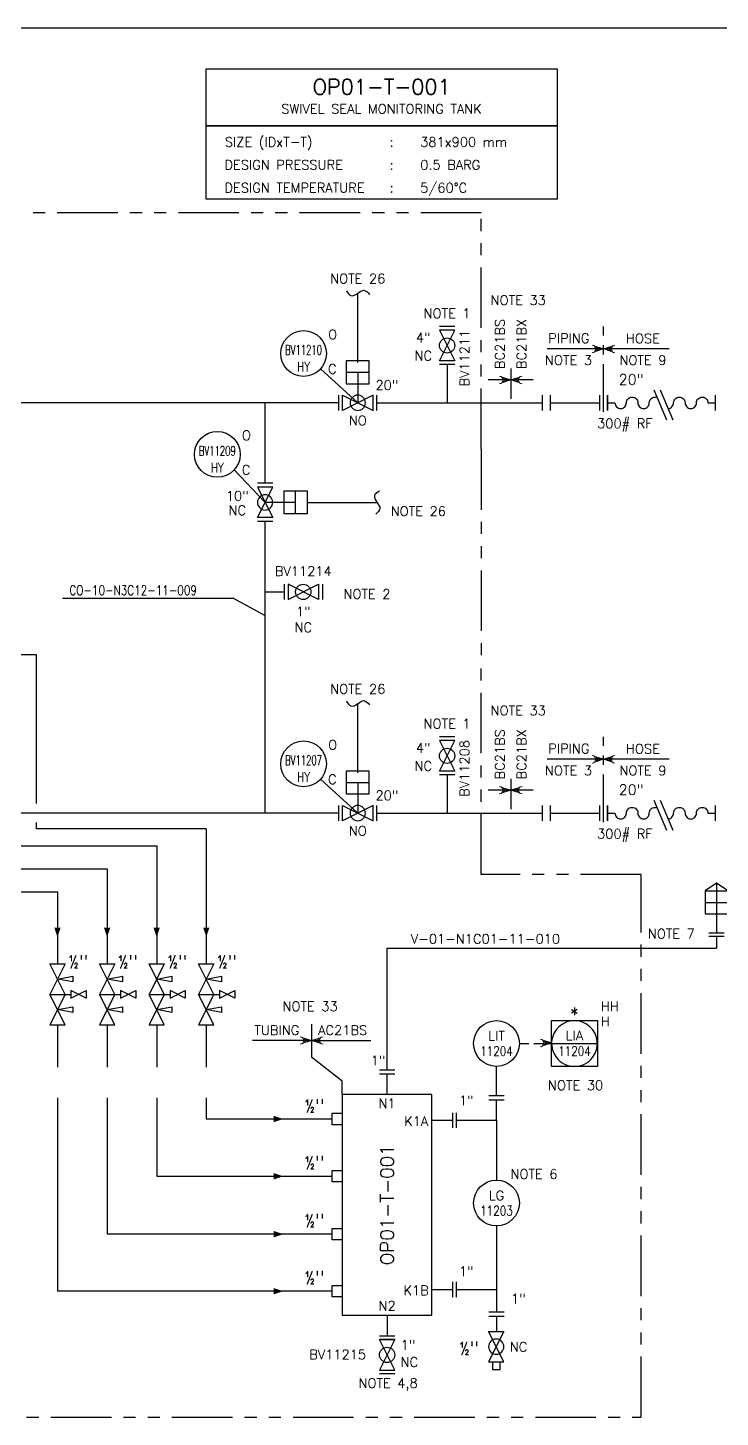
# Model space of a CAD drawing. Header units: millimetres. Extents: x -62 to 818, y -10 to 577.
# Drawn here: x 290.9 to 472.4, y 202.9 to 567 of the extents above; entities that cross this region are included whole.
import ezdxf
from ezdxf.enums import TextEntityAlignment as Align
from ezdxf.xclip import XClip

# ---------------------------------------------------------------- set-up
doc = ezdxf.new("R2010")
doc.units = ezdxf.units.MM
doc.header["$LTSCALE"] = 10
doc.header["$XCLIPFRAME"] = 0
for name, pattern in [('CENTER', [2, 1.25, -0.25, 0.25, -0.25]), ('FANTOME', [63.5, 31.75, -6.35, 6.35, -6.35, 6.35, -6.35]), ('HIDDEN', [0.375, 0.25, -0.125])]:
    doc.linetypes.add(name, pattern=pattern)
doc.layers.get('0').update_dxf_attribs({"linetype": 'CONTINUOUS'})
doc.layers.get('Defpoints').update_dxf_attribs({"linetype": 'CONTINUOUS'})
for name, color, linetype in [('18C', 4, 'CENTER'), ('35', 2, 'CONTINUOUS'), ('50', 6, 'CONTINUOUS'), ('B-Equipment (Yellow)', 2, 'CONTINUOUS'), ('B-Valves (Yellow)', 2, 'CONTINUOUS'), ('Dim', 7, 'CONTINUOUS'), ('E35', 2, 'CONTINUOUS'), ('E50', 6, 'CONTINUOUS'), ('PID01-Process Line (Green)', 3, 'CONTINUOUS'), ('PID02-Utility Line (Yellow()', 2, 'CONTINUOUS'), ('PID04-Valves (Yellow)', 2, 'CONTINUOUS'), ('PID05-Instrumentation (Yellow)', 2, 'CONTINUOUS'), ('PID06-Text (Yellow)', 2, 'CONTINUOUS'), ('PID10-Instrument Signal Line (White)', 7, 'HIDDEN'), ('PID13-Hydraulic Line (Cyan)', 4, 'BW_HYDRAULIC'), ('PID15-Skid Package Fence (White)', 7, 'CENTER'), ('T18', 2, 'CONTINUOUS')]:
    doc.layers.add(name, color=color, linetype=linetype)
doc.styles.add('iso18', font='Romans', dxfattribs={"height": 1.8})
doc.styles.add('iso18_2', font='romans.shx', dxfattribs={"height": 3.6})
doc.styles.add('iso25', font='Romans', dxfattribs={"height": 2.5})
doc.styles.add('iso35', font='Romans.shx', dxfattribs={"height": 3.5})
doc.styles.add('KADER35', font='ISO.SHX', dxfattribs={"height": 3.5})
doc.linetypes.add('BW_HYDRAULIC', pattern='A,0.4,0.1,[110,bw_extra.shx,S=0.1,R=0,X=-0.12,Y=0.1],0.1,0.4', length=1)

# ---------------------------------------------------------------- blocks, each defined once
blk = doc.blocks.new('Matrix')
blk.add_line((22, 567), (625, 567))
at = {"style": 'KADER35'}
blk.add_attdef('VWS', text='', height=60, rotation=90, dxfattribs=at).set_placement((-31.82, 17.84), align=Align.MIDDLE_LEFT)
blk = doc.blocks.new('ball valve_FL')
for p, q in [((-5, -2), (-5, 2)), ((5, -2), (5, 2))]:
    blk.add_line(p, q)
blk.add_lwpolyline([(4, 2), (-4, -2), (-4, 2), (4, -2)], close=True)
blk.add_circle((0, 0), 2)
at = {"color": 2, "style": 'iso18'}
blk.add_attdef('BDV', text='', height=2.5, rotation=90, dxfattribs=at).set_placement((0, 3), align=Align.MIDDLE_LEFT)
for tag, p in [('NO', (0, 5)), ('BDV', (0, -5))]:
    blk.add_attdef(tag, text='', height=2.5, dxfattribs=at).set_placement(p, align=Align.MIDDLE_CENTER)
blk.add_attdef('NO', text='', height=2.5, rotation=90, dxfattribs=at).set_placement((0, -3), align=Align.MIDDLE_RIGHT)
blk = doc.blocks.new('blind flange')
at = {"layer": 'PID04-Valves (Yellow)'}
for p, q in [((0, -2), (0, 2)), ((2, 2), (2, -2))]:
    blk.add_line(p, q, dxfattribs=at)
blk = doc.blocks.new('Nozzle_Flange')
at = {"color": 2}
blk.add_line((-2, 5), (2, 5), dxfattribs=at)
blk.add_line((0, 0), (0, 5))
blk = doc.blocks.new('PIDNEC08')
for p, q in [((0, -2), (0, 2)), ((1, 2), (1, -2))]:
    blk.add_line(p, q)
blk = doc.blocks.new('PIDVAL07')
blk.add_lwpolyline([(4, 2), (-4, -2), (-4, 2), (4, -2)], close=True)
blk.add_circle((0, 0), 2)
at = {"color": 2, "style": 'iso18'}
blk.add_attdef('BDV', text='', height=2.5, rotation=90, dxfattribs=at).set_placement((0, 3), align=Align.MIDDLE_LEFT)
for tag, p in [('NO', (0, 5)), ('BDV', (0, -5))]:
    blk.add_attdef(tag, text='', height=2.5, dxfattribs=at).set_placement(p, align=Align.MIDDLE_CENTER)
blk.add_attdef('NO', text='', height=2.5, rotation=90, dxfattribs=at).set_placement((0, -3), align=Align.MIDDLE_RIGHT)
blk = doc.blocks.new('local mounted instrument')
blk.add_circle((0, 0), 6)
at = {"color": 2, "style": 'iso18'}
blk.add_attdef('SC', text='', height=2.5, dxfattribs=at).set_placement((-6, 6), align=Align.MIDDLE_RIGHT)
for tag, p in [('X', (6, 6)), ('Y', (6, -6))]:
    blk.add_attdef(tag, text='', height=2.5, dxfattribs=at).set_placement(p, align=Align.MIDDLE_LEFT)
for tag, p in [('IF', (0, 2)), ('TN', (0, -2))]:
    blk.add_attdef(tag, text='', height=2.5, dxfattribs=at).set_placement(p, align=Align.MIDDLE)
blk = doc.blocks.new('swing check valve')
blk.add_lwpolyline([(-4, -2, 0, 0, 0), (-4, 2, 0, 0, 0), (1.32, -0.66, 2, 0, 0), (4, -2, 0, 0, 0), (4, 2, 0, 0, 0)], format="xyseb")
at = {"color": 2, "style": 'iso18'}
blk.add_attdef('BDV', text='', height=2.5, rotation=90, dxfattribs=at).set_placement((0, 3), align=Align.MIDDLE_LEFT)
for tag, p in [('NO', (0, 5)), ('BDV', (0, -5))]:
    blk.add_attdef(tag, text='', height=2.5, dxfattribs=at).set_placement(p, align=Align.MIDDLE_CENTER)
blk.add_attdef('NO', text='', height=2.5, rotation=90, dxfattribs=at).set_placement((0, -3), align=Align.MIDDLE_RIGHT)
blk = doc.blocks.new('Flow pijl')
at = {"layer": 'E35', "linetype": 'Continuous', "lineweight": 0}
for p, q in [((0, 0), (-3, 1)), ((-3, -1), (0, 0)), ((-2.5, 1), (-2, 0)), ((-2, 0), (-2.5, -1)), ((-2, 0.5), (-0.5, 0)), ((-1.5, 0), (-2, 0.5)), ((-0.5, 0), (-2, -0.5)), ((-2, -0.5), (-1.5, 0)), ((-1, 0), (-1.5, 0)), ((-0.5, 0), (0, 0))]:
    blk.add_line(p, q, dxfattribs=at)
blk = doc.blocks.new('PIDNEC16')
at = {"color": 2}
for p, q in [((0, 2), (0, -2)), ((16, 2), (16, -2))]:
    blk.add_line(p, q, dxfattribs=at)
at = {"color": 7}
blk.add_lwpolyline([(0, 0), (2, 0, -1), (5, 0, 1), (8, 0, -1), (11, 0, 1), (14, 0), (16, 0)], format="xyb", dxfattribs=at)
blk = doc.blocks.new('mounted in control room-front of panel_1')
blk.add_line((-6, 0), (6, 0))
for start, end in [(321.9269, 218.0731), (218.0731, 321.9269)]:
    blk.add_arc((0, 0), 6, start, end)
at = {"color": 2, "style": 'iso18'}
blk.add_attdef('SC', text='', height=2.5, dxfattribs=at).set_placement((-6, 6), align=Align.MIDDLE_RIGHT)
for tag, p in [('X', (6, 6)), ('Y', (6, -6))]:
    blk.add_attdef(tag, text='', height=2.5, dxfattribs=at).set_placement(p, align=Align.MIDDLE_LEFT)
for tag, p in [('IF', (0, 2.1)), ('TN', (0, -2))]:
    blk.add_attdef(tag, text='', height=2.5, dxfattribs=at).set_placement(p, align=Align.MIDDLE)
blk = doc.blocks.new('piston-operated actuator')
for p, q in [((-3, 8), (3, 8)), ((0, 8), (0, 0))]:
    blk.add_line(p, q)
blk.add_lwpolyline([(-3, 5), (3, 5), (3, 11), (-3, 11)], close=True)
blk = doc.blocks.new('Line Break')
at = {"color": 0}
blk.add_spline([(-0.65, -2.93), (0.6, -1.8), (0.05, -0.07), (-0.79, 1.61), (0.29, 3.07)], degree=3, dxfattribs=at)
blk = doc.blocks.new('needle valve')
blk.add_lwpolyline([(0, 0), (-0.75, 4), (0.75, 4), (0, 0)])
blk.add_lwpolyline([(4, 2), (-4, -2), (-4, 2), (4, -2)], close=True)
at = {"color": 2, "style": 'iso18'}
blk.add_attdef('BDV', text='', height=2.5, rotation=90, dxfattribs=at).set_placement((0, 5), align=Align.MIDDLE_LEFT)
for tag, p in [('NO', (0, 7)), ('BDV', (0, -5))]:
    blk.add_attdef(tag, text='', height=2.5, dxfattribs=at).set_placement(p, align=Align.MIDDLE_CENTER)
blk.add_attdef('NO', text='', height=2.5, rotation=90, dxfattribs=at).set_placement((0, -3), align=Align.MIDDLE_RIGHT)
blk = doc.blocks.new('BES_DOUBLE_BB_NEEDLE_VALVE')
blk.add_line((2, 0), (3.5, 0))
at = {"layer": 'B-Valves (Yellow)'}
blk.add_lwpolyline([(3.5, -1), (7.5, 1), (7.5, -1), (3.5, 1)], close=True, dxfattribs=at)
at = {"layer": 'B-Valves (Yellow)', "rotation": 270}
for p in [(0, 4), (0, -4)]:
    blk.add_blockref('needle valve', p, dxfattribs=at)
blk = doc.blocks.new('flame arrestor')
for p, q in [((0, 8), (0, 0)), ((-3, 6), (3, 6)), ((-3, 3), (3, 3))]:
    blk.add_line(p, q)
blk.add_lwpolyline([(0, 8), (-3, 6), (-3, 0), (3, 0), (3, 6), (0, 8)])

msp = doc.modelspace()

# ---------------------------------------------------------------- linework, layer by layer
for q in [(299.99, 417.49), (353.1, 412.99)]:
    msp.add_line((344.89, 417.49), q)
at = {"layer": '18C'}
for p, q in [((458.4, 464.21), (455.06, 472.01)), ((460.03, 464.21), (456.69, 472.01)), ((458.4, 356.69), (455.06, 364.49)), ((460.03, 356.69), (456.69, 364.49))]:
    msp.add_line(p, q, dxfattribs=at)
at = {"layer": '35', "color": 2, "linetype": 'Continuous'}
for p, q in [((385.07, 287.5), (385.07, 292.89)), ((413.74, 287.13), (413.74, 294.86)), ((413.74, 280.74), (413.74, 286.13)), ((396.84, 280.74), (402.23, 280.74)), ((396.84, 236.42), (402.23, 236.42)), ((385.07, 229.66), (385.07, 224.27))]:
    msp.add_line(p, q, dxfattribs=at)
at = {"layer": '50'}
for points in [[(337.61, 556.23), (429.65, 556.23), (429.65, 541.33), (337.61, 541.33)], [(337.61, 541.33), (429.65, 541.33), (429.65, 522.06), (337.61, 522.06)]]:
    msp.add_lwpolyline(points, close=True, dxfattribs=at)
at = {"layer": 'Dim'}
for p, q in [((441.8, 482.86), (427.04, 482.86)), ((458.98, 482.86), (441.8, 482.86)), ((367.62, 477.62), (377.38, 468.75)), ((417.47, 477.75), (417.47, 469.75)), ((417.47, 474.75), (411.56, 474.75)), ((423.38, 474.75), (417.47, 474.75)), ((345.03, 451.19), (353.1, 442.65)), ((441.8, 375.34), (427.04, 375.34)), ((458.98, 375.34), (441.8, 375.34)), ((367.62, 370.1), (377.38, 361.24)), ((417.47, 370.24), (417.47, 362.24)), ((417.47, 367.24), (411.56, 367.24)), ((423.38, 367.24), (417.47, 367.24)), ((365.3, 305.97), (365.3, 301.65)), ((365.3, 301.65), (349.78, 301.65)), ((365.3, 301.65), (365.3, 297.27)), ((365.3, 301.65), (380.82, 301.65))]:
    msp.add_line(p, q, dxfattribs=at)
at = {"layer": 'Dim', "flags": 128}
msp.add_lwpolyline([(373.3, 287.5), (373.3, 290.96), (365.3, 297.27)], dxfattribs=at)
at = {"layer": 'E50'}
msp.add_lwpolyline([(396.84, 287.5), (373.3, 287.5), (373.3, 229.66), (396.84, 229.66)], close=True, dxfattribs=at)
at = {"layer": 'PID01-Process Line (Green)'}
for p, q in [((400.79, 478.75), (400.79, 468.75)), ((372.38, 468.75), (121.12, 468.75)), ((353.1, 447.65), (353.1, 468.75)), ((382.38, 468.75), (425.8, 468.75)), ((427.8, 468.75), (440.8, 468.75)), ((353.1, 361.24), (353.1, 437.65)), ((400.79, 371.24), (400.79, 361.24)), ((372.38, 361.24), (213.57, 361.24)), ((382.38, 361.24), (425.8, 361.24)), ((427.8, 361.24), (440.8, 361.24))]:
    msp.add_line(p, q, dxfattribs=at)
at = {"layer": 'PID02-Utility Line (Yellow()'}
for p, q in [((293.16, 402.68), (181.9, 402.68)), ((293.16, 363.74), (293.16, 402.68)), ((293.16, 357.14), (293.16, 358.74)), ((337.68, 357.14), (293.16, 357.14)), ((337.68, 357.14), (337.68, 321.73)), ((188.21, 352.62), (324.68, 352.62)), ((324.68, 352.62), (324.68, 321.73)), ((195.21, 346.62), (311.68, 346.62)), ((311.68, 346.62), (311.68, 321.73)), ((202.21, 340.62), (298.68, 340.62)), ((298.68, 340.62), (298.68, 321.73)), ((471.42, 328.88), (471.42, 325.8)), ((385.07, 293.89), (385.07, 325.8)), ((385.07, 325.8), (471.42, 325.8)), ((298.68, 305.73), (298.68, 294.65)), ((311.68, 305.73), (311.68, 294.65)), ((324.68, 305.73), (324.68, 294.65)), ((337.68, 305.73), (337.68, 294.65)), ((298.68, 286.64), (298.68, 235.96)), ((311.68, 286.64), (311.68, 250.9)), ((324.68, 286.64), (324.68, 266.08)), ((337.68, 286.64), (337.68, 281.08)), ((337.68, 281.08), (370.69, 281.08)), ((370.69, 282.58), (373.3, 282.58)), ((370.69, 279.58), (370.69, 282.58)), ((373.3, 279.58), (370.69, 279.58)), ((324.68, 266.08), (370.69, 266.08)), ((370.69, 267.58), (373.3, 267.58)), ((370.69, 264.58), (370.69, 267.58)), ((373.3, 264.58), (370.69, 264.58)), ((370.69, 252.4), (373.3, 252.4)), ((370.69, 249.4), (370.69, 252.4)), ((370.69, 250.9), (311.68, 250.9)), ((373.3, 249.4), (370.69, 249.4)), ((370.69, 237.46), (373.3, 237.46)), ((370.69, 234.46), (370.69, 237.46)), ((370.69, 235.96), (298.68, 235.96)), ((373.3, 234.46), (370.69, 234.46))]:
    msp.add_line(p, q, dxfattribs=at)
at = {"layer": 'PID02-Utility Line (Yellow()', "color": 2}
msp.add_line((471.42, 334.85), (471.42, 329.88), dxfattribs=at)
at = {"layer": 'PID02-Utility Line (Yellow()', "color": 2, "linetype": 'Continuous'}
for p, q in [((403.23, 280.74), (413.74, 280.74)), ((413.74, 280.74), (413.74, 265.05)), ((413.74, 253.05), (413.74, 230.43)), ((403.23, 236.42), (413.74, 236.42)), ((413.74, 229.43), (413.74, 225.43))]:
    msp.add_line(p, q, dxfattribs=at)
at = {"layer": 'PID02-Utility Line (Yellow()'}
for points in [[(299.51, 331.23), (298.68, 328.73), (297.85, 331.23)], [(312.51, 331.23), (311.68, 328.73), (310.85, 331.23)], [(325.51, 331.23), (324.68, 328.73), (323.85, 331.23)], [(338.51, 331.23), (337.68, 328.73), (336.85, 331.23)], [(355.36, 281.91), (357.85, 281.08), (355.36, 280.24)], [(355.36, 266.91), (357.85, 266.08), (355.36, 265.24)], [(355.36, 251.73), (357.85, 250.9), (355.36, 250.06)], [(355.36, 236.79), (357.85, 235.96), (355.36, 235.12)]]:
    msp.add_solid(points, dxfattribs=at)
at = {"layer": 'PID05-Instrumentation (Yellow)'}
msp.add_lwpolyline([(428.18, 306.86), (440.18, 306.86), (440.18, 294.86), (428.18, 294.86)], close=True, dxfattribs=at)
at = {"layer": 'PID10-Instrument Signal Line (White)'}
msp.add_line((419.74, 300.86), (428.18, 300.86), dxfattribs=at)
at = {"layer": 'PID13-Hydraulic Line (Cyan)'}
msp.add_line((364.1, 442.65), (382.41, 442.65), dxfattribs=at)
at = {"layer": 'PID13-Hydraulic Line (Cyan)', "flags": 128}
for points in [[(377.38, 479.34), (377.38, 497.43)], [(377.38, 371.82), (377.38, 389.91)]]:
    msp.add_lwpolyline(points, dxfattribs=at)
at = {"layer": 'PID15-Skid Package Fence (White)', "color": 4, "linetype": 'FANTOME', "ltscale": 0.05}
for p, q in [((409.75, 518.55), (42.93, 518.55)), ((409.75, 456.59), (409.75, 518.55)), ((409.75, 345.16), (409.75, 401.14)), ((451.68, 345.16), (409.75, 345.16)), ((451.68, 202.94), (451.68, 345.16)), ((42.93, 202.94), (451.68, 202.94))]:
    msp.add_line(p, q, dxfattribs=at)
at = {"layer": 'PID15-Skid Package Fence (White)'}
for p, q in [((441.8, 466.36), (441.8, 488.77)), ((441.8, 358.84), (441.8, 381.25))]:
    msp.add_line(p, q, dxfattribs=at)
at = {"layer": 'PID15-Skid Package Fence (White)', "color": 4, "linetype": 'FANTOME', "ltscale": 0.05, "flags": 128}
msp.add_lwpolyline([(409.75, 456.59), (409.75, 456.59), (409.75, 401.14), (409.75, 401.14)], dxfattribs=at)
at = {"layer": 'T18', "flags": 128}
msp.add_lwpolyline([(412.67, 217.44), (412.67, 215.44), (414.67, 215.44), (414.67, 217.44)], dxfattribs=at)

# ---------------------------------------------------------------- block references
for p, rotation in [((377.38, 497.43), 270), ((382.41, 442.65), 180), ((377.38, 389.91), 270)]:
    msp.add_blockref('Line Break', p, dxfattribs=dict(rotation=rotation))
at = {"layer": '35'}
ref = msp.add_blockref('PIDNEC16', (442.8, 468.75), dxfattribs=dict(at, xscale=-1, rotation=180))
XClip(ref).set_block_clipping_path([(-1.2957019202, -5.3962995455), (13.0579260307, 4.7122078583)])
ref = msp.add_blockref('PIDNEC16', (455.17, 468.75), dxfattribs=dict(at, xscale=-1, rotation=180))
XClip(ref).set_block_clipping_path([(3.4848013708, -4.6297130384), (17.5437845752, 4.0162871467)])
at = {"layer": '35', "rotation": 270}
msp.add_blockref('Nozzle_Flange', (353.1, 419.2), dxfattribs=at)
at = {"layer": '35'}
ref = msp.add_blockref('PIDNEC16', (442.8, 361.24), dxfattribs=dict(at, xscale=-1, rotation=180))
XClip(ref).set_block_clipping_path([(-1.2957019202, -5.3962995455), (13.0579260307, 4.7122078583)])
ref = msp.add_blockref('PIDNEC16', (455.17, 361.24), dxfattribs=dict(at, xscale=-1, rotation=180))
XClip(ref).set_block_clipping_path([(3.4848013708, -4.6297130384), (17.5437845752, 4.0162871467)])
at = {"layer": 'B-Equipment (Yellow)'}
msp.add_blockref('flame arrestor', (471.42, 334.85), dxfattribs=at)
at = {"layer": 'B-Valves (Yellow)'}
for p in [(377.38, 468.75), (377.38, 361.24)]:
    msp.add_blockref('piston-operated actuator', p, dxfattribs=at)
at = {"layer": 'B-Valves (Yellow)', "xscale": -1, "rotation": 270.0000000000007}
msp.add_blockref('piston-operated actuator', (353.1, 442.65), dxfattribs=at)
at = {"layer": 'Defpoints'}
msp.add_blockref('Matrix', (0, 0), dxfattribs=at)
at = {"layer": 'Dim'}
for p in [(441.8, 482.86), (441.8, 375.34), (365.3, 301.65), (428.18, 301.01)]:
    msp.add_blockref('Flow pijl', p, dxfattribs=at)
at = {"layer": 'Dim', "rotation": 180}
for p in [(441.8, 482.86), (441.8, 375.34)]:
    msp.add_blockref('Flow pijl', p, dxfattribs=at)
at = {"layer": 'Dim', "xscale": -1, "rotation": 180}
for p in [(417.47, 474.75), (417.47, 367.24)]:
    msp.add_blockref('Flow pijl', p, dxfattribs=at)
at = {"layer": 'Dim', "xscale": -1}
for p in [(417.47, 474.75), (417.47, 367.24), (365.3, 301.65)]:
    msp.add_blockref('Flow pijl', p, dxfattribs=at)
at = {"layer": 'E35'}
ref = msp.add_blockref('local mounted instrument', (363.18, 481.65), dxfattribs=at)
ref.add_attrib('IF', 'BV11210', dxfattribs={"layer": '0', "color": 2, "height": 2.5, "style": 'iso18', "width": 0.65}).set_placement((363.18, 482.59), align=Align.MIDDLE)
ref.add_attrib('TN', 'HY', dxfattribs={"layer": '0', "color": 2, "height": 2.5, "style": 'iso18', "width": 0.8}).set_placement((363.18, 478.19), align=Align.MIDDLE)
ref.add_attrib('X', 'O', dxfattribs={"layer": '0', "color": 2, "height": 2.5, "style": 'iso18'}).set_placement((369.62, 486.63), align=Align.MIDDLE_LEFT)
ref.add_attrib('Y', 'C', dxfattribs={"layer": '0', "color": 2, "height": 2.5, "style": 'iso18'}).set_placement((369.59, 477.6), align=Align.MIDDLE_LEFT)
ref = msp.add_blockref('local mounted instrument', (340.58, 455.22), dxfattribs=at)
ref.add_attrib('IF', 'BV11209', dxfattribs={"layer": '0', "color": 2, "height": 2.5, "style": 'iso18', "width": 0.65}).set_placement((340.58, 456.16), align=Align.MIDDLE)
ref.add_attrib('TN', 'HY', dxfattribs={"layer": '0', "color": 2, "height": 2.5, "style": 'iso18', "width": 0.8}).set_placement((340.58, 451.76), align=Align.MIDDLE)
ref.add_attrib('X', 'O', dxfattribs={"layer": '0', "color": 2, "height": 2.5, "style": 'iso18'}).set_placement((347.03, 460.2), align=Align.MIDDLE_LEFT)
ref.add_attrib('Y', 'C', dxfattribs={"layer": '0', "color": 2, "height": 2.5, "style": 'iso18'}).set_placement((346.99, 451.17), align=Align.MIDDLE_LEFT)
ref = msp.add_blockref('local mounted instrument', (363.18, 374.13), dxfattribs=at)
ref.add_attrib('IF', 'BV11207', dxfattribs={"layer": '0', "color": 2, "height": 2.5, "style": 'iso18', "width": 0.65}).set_placement((363.18, 375.07), align=Align.MIDDLE)
ref.add_attrib('TN', 'HY', dxfattribs={"layer": '0', "color": 2, "height": 2.5, "style": 'iso18', "width": 0.8}).set_placement((363.18, 370.67), align=Align.MIDDLE)
ref.add_attrib('X', 'O', dxfattribs={"layer": '0', "color": 2, "height": 2.5, "style": 'iso18'}).set_placement((369.62, 379.11), align=Align.MIDDLE_LEFT)
ref.add_attrib('Y', 'C', dxfattribs={"layer": '0', "color": 2, "height": 2.5, "style": 'iso18'}).set_placement((369.59, 370.08), align=Align.MIDDLE_LEFT)
ref = msp.add_blockref('local mounted instrument', (413.74, 300.86), dxfattribs=at)
ref.add_attrib('IF', 'LIT', dxfattribs={"layer": '0', "color": 2, "height": 2.5, "style": 'iso18'}).set_placement((413.74, 302.86), align=Align.MIDDLE)
ref.add_attrib('TN', '11204', dxfattribs={"layer": '0', "color": 2, "height": 2.5, "style": 'iso18', "width": 0.8}).set_placement((413.74, 298.86), align=Align.MIDDLE)
ref = msp.add_blockref('local mounted instrument', (413.74, 259.05), dxfattribs=at)
ref.add_attrib('IF', 'LG', dxfattribs={"layer": '0', "color": 2, "height": 2.5, "style": 'iso18'}).set_placement((413.74, 261.05), align=Align.MIDDLE)
ref.add_attrib('TN', '11203', dxfattribs={"layer": '0', "color": 2, "height": 2.5, "style": 'iso18', "width": 0.8}).set_placement((413.74, 257.05), align=Align.MIDDLE)
at = {"layer": 'PID02-Utility Line (Yellow()'}
for p in [(298.68, 313.73), (311.68, 313.73), (324.68, 313.73), (337.68, 313.73)]:
    msp.add_blockref('BES_DOUBLE_BB_NEEDLE_VALVE', p, dxfattribs=at)
at = {"layer": 'PID04-Valves (Yellow)'}
for name, p, rotation in [('ball valve_FL', (400.79, 483.75), 90), ('ball valve_FL', (363.1, 419.2), 180), ('ball valve_FL', (400.79, 376.24), 90), ('swing check valve', (298.68, 290.65), 270), ('swing check valve', (311.68, 290.65), 270), ('swing check valve', (324.68, 290.65), 270), ('swing check valve', (337.68, 290.65), 270)]:
    msp.add_blockref(name, p, dxfattribs=dict(at, rotation=rotation))
at = {"layer": 'PID04-Valves (Yellow)', "xscale": -1}
for p in [(377.38, 468.75), (377.38, 361.24)]:
    msp.add_blockref('ball valve_FL', p, dxfattribs=at)
at = {"layer": 'PID04-Valves (Yellow)'}
for p in [(425.8, 468.75), (425.8, 468.75), (440.8, 468.75), (425.8, 361.24), (425.8, 361.24), (440.8, 361.24)]:
    msp.add_blockref('blind flange', p, dxfattribs=at)
at = {"layer": 'PID04-Valves (Yellow)', "xscale": -1, "rotation": 90}
msp.add_blockref('ball valve_FL', (353.1, 442.65), dxfattribs=at)
at = {"layer": 'PID05-Instrumentation (Yellow)'}
ref = msp.add_blockref('mounted in control room-front of panel_1', (434.18, 300.86), dxfattribs=at)
ref.add_attrib('IF', 'LIA', dxfattribs={"layer": 'PID06-Text (Yellow)', "color": 2, "height": 2.5, "style": 'iso25'}).set_placement((434.18, 302.96), align=Align.MIDDLE)
ref.add_attrib('TN', '11204', dxfattribs={"layer": '0', "color": 2, "height": 2.5, "style": 'iso18', "width": 0.8}).set_placement((434.18, 298.86), align=Align.MIDDLE)
ref.add_attrib('X', 'HH', dxfattribs={"layer": '0', "color": 2, "height": 2.5, "style": 'iso18'}).set_placement((441.08, 310.59), align=Align.MIDDLE_LEFT)
at = {"layer": 'T18', "yscale": 0.9990243940839402}
for name, p, xscale, zscale, rotation in [('PIDNEC08', (471.42, 329.88), 0.9990243940839402, 0.9990243940839402, 270), ('PIDNEC08', (385.07, 293.89), -0.9990243940839402, 0.9990243940839056, 90), ('PIDNEC08', (413.74, 287.13), -0.9990243940839402, 0.9990243940839056, 90), ('PIDNEC08', (413.74, 287.13), -0.9990243940839402, 0.9990243940839056, 90), ('PIDNEC08', (413.74, 229.43), -0.9990243940839402, 0.9990243940839402, 270), ('PIDNEC08', (385.07, 223.27), 0.9990243940839402, 0.9990243940839402, 90), ('PIDVAL07', (385.07, 219.27), 0.9990243940839402, 0.9990243940839402, 270), ('PIDVAL07', (413.67, 221.43), -0.9990243940839402, 0.9990243940839402, 270), ('PIDNEC08', (385.07, 215.28), 0.9990243940839402, 0.9990243940839402, 270)]:
    msp.add_blockref(name, p, dxfattribs=dict(at, xscale=xscale, zscale=zscale, rotation=rotation))
at = {"layer": 'T18', "xscale": -0.9990243940839402, "yscale": 0.9990243940839402, "zscale": 0.9990243940839056}
for p in [(403.23, 280.74), (403.23, 236.42)]:
    msp.add_blockref('PIDNEC08', p, dxfattribs=at)

# ---------------------------------------------------------------- texts
at = {"layer": 'PID06-Text (Yellow)', "style": 'iso18'}
for s, p in [('NOTE 26', (377.38, 501.28)), ('NOTE 33', (419.44, 495.62)), ('NOTE 1', (400.79, 492.17)), ('4"', (394.55, 485.83)), ('PIPING', (432.71, 485.65)), ('HOSE', (452.12, 485.58)), ('NC', (394.55, 481.08)), ('NOTE 3', (432.61, 479.9)), ('NOTE 9', (452.12, 479.9)), ('20"', (385.03, 473.38)), ('NO', (377.38, 464.09)), ('10"', (345.81, 444.34)), ('NC', (345.81, 440.57)), ('NOTE 26', (393.25, 440.33)), ('NOTE 2', (379.8, 418.64)), ('1"', (363.1, 414.04)), ('NC', (363.1, 409.89)), ('NOTE 26', (377.38, 393.76)), ('NOTE 1', (400.79, 384.65)), ('NOTE 33', (419.44, 388.1)), ('4"', (394.55, 378.31)), ('PIPING', (432.71, 378.13)), ('HOSE', (452.12, 378.07)), ('NC', (394.55, 373.57)), ('NOTE 3', (432.61, 372.39)), ('NOTE 9', (452.12, 372.39)), ('20"', (385.03, 365.86)), ('NO', (377.38, 356.57)), ('NOTE 33', (364.88, 310.6)), ('TUBING', (356.17, 304.34)), ('AC21BS', (373.42, 304.34)), ('NOTE 30', (434.47, 289.92)), ('N1', (385.07, 285.18)), ('K1A', (392.68, 280.5)), ('K1B', (392.68, 236.18)), ('N2', (385.07, 232.13))]:
    msp.add_text(s, height=2.5, dxfattribs=at).set_placement(p, align=Align.MIDDLE_CENTER)
for s, p in [('BC21BS', (414.63, 484.16)), ('BC21BX', (420.31, 484.16)), ('BV11211', (405.35, 480.45)), ('BC21BS', (414.63, 376.64)), ('BC21BX', (420.31, 376.64)), ('BV11208', (405.35, 372.93))]:
    msp.add_text(s, height=2.5, rotation=90, dxfattribs=at).set_placement(p, align=Align.MIDDLE_CENTER)
at = {"layer": 'PID06-Text (Yellow)', "style": 'iso18', "width": 0.8}
msp.add_text('CO-10-N3C12-11-009', height=2.5, rotation=360, dxfattribs=at).set_placement((318.52, 419.61), align=Align.MIDDLE_CENTER)
at = {"layer": 'T18', "color": 6, "style": 'iso18'}
msp.add_text('OP01-T-001', height=4, dxfattribs=at).set_placement((383.63, 551.51), align=Align.MIDDLE_CENTER)
at = {"layer": 'T18'}
for s, height, style, p in [('SWIVEL SEAL MONITORING TANK', 2.4976, 'iso18', (383.63, 545.75)), ('300# RF', 2.5, 'iso18', (447.4, 463.34)), ('BV11214', 2.498, 'iso18', (363.1, 424.63)), ('300# RF', 2.5, 'iso18', (447.4, 355.82)), ('V-01-N1C01-11-010', 2.4976, 'iso18', (410.85, 328.27)), ('*', 3.5, 'iso35', (434.18, 308.53))]:
    msp.add_text(s, height=height, dxfattribs=dict(at, style=style)).set_placement(p, align=Align.MIDDLE_CENTER)
at = {"layer": 'T18', "style": 'iso18'}
for s, height, p in [('SIZE (IDxT-T)', 2.4976, (342.54, 535.08)), (':', 2.5, (385.73, 535.08)), ('381x900 mm', 2.498, (393.75, 535.08)), ('DESIGN PRESSURE', 2.4976, (342.44, 529.09)), ('0.5 BARG', 2.498, (393.75, 529.09)), (':', 2.5, (385.73, 529.09)), ('DESIGN TEMPERATURE', 2.4976, (342.44, 523.09)), (':', 2.5, (385.73, 523.09)), ('5/60°C', 2.498, (393.75, 523.09)), ('NOTE 7', 2.5, (453.41, 327.62)), ('H', 2.5, (441.08, 304.64)), ('NOTE 6', 2.5, (417.41, 264.66))]:
    msp.add_text(s, height=height, dxfattribs=at).set_placement(p, align=Align.BOTTOM_LEFT)
at = {"layer": 'T18'}
for s, height, style, p in [('20"', 2.727, 'iso18', (445.79, 473.49)), ('20"', 2.727, 'iso18', (445.79, 365.98)), ('½"', 3.6, 'iso18_2', (301.53, 320.45)), ('½"', 3.6, 'iso18_2', (314.53, 320.45)), ('½"', 3.6, 'iso18_2', (327.53, 320.45)), ('½"', 3.6, 'iso18_2', (340.53, 320.45)), ('½"', 3.6, 'iso18_2', (363.45, 282.67)), ('½"', 3.6, 'iso18_2', (363.45, 267.79)), ('½"', 3.6, 'iso18_2', (363.45, 252.61)), ('½"', 3.6, 'iso18_2', (363.45, 237.67)), ('½"', 3.6, 'iso18_2', (403.98, 219.14)), ('BV11215', 2.498, 'iso18', (364.67, 218.12)), ('NOTE 4,8', 2.498, 'iso18', (377.57, 210.63))]:
    msp.add_text(s, height=height, dxfattribs=dict(at, style=style)).set_placement(p)
at = {"layer": 'T18', "color": 6, "style": 'iso18'}
msp.add_text('OP01-T-001', height=3.5, rotation=90, dxfattribs=at).set_placement((385.07, 258.58), align=Align.MIDDLE_CENTER)
at = {"layer": 'T18', "char_height": 2.498, "attachment_point": 1, "style": 'iso18'}
for s, insert, width in [('1"', (380.75, 297.66), 4.4592), ('1"', (403.89, 287.16), 4.4592), ('1"', (403.89, 242.41), 3.7406), ('1"', (417.54, 235.24), 1.3678), ('1"', (388.62, 223.11), 4.5124), ('NC', (417.22, 222.62), 4.5124), ('NC', (388.62, 218.64), 4.5124)]:
    msp.add_mtext(s, dxfattribs=dict(at, insert=insert, width=width))

doc.saveas('drawing.dxf')
